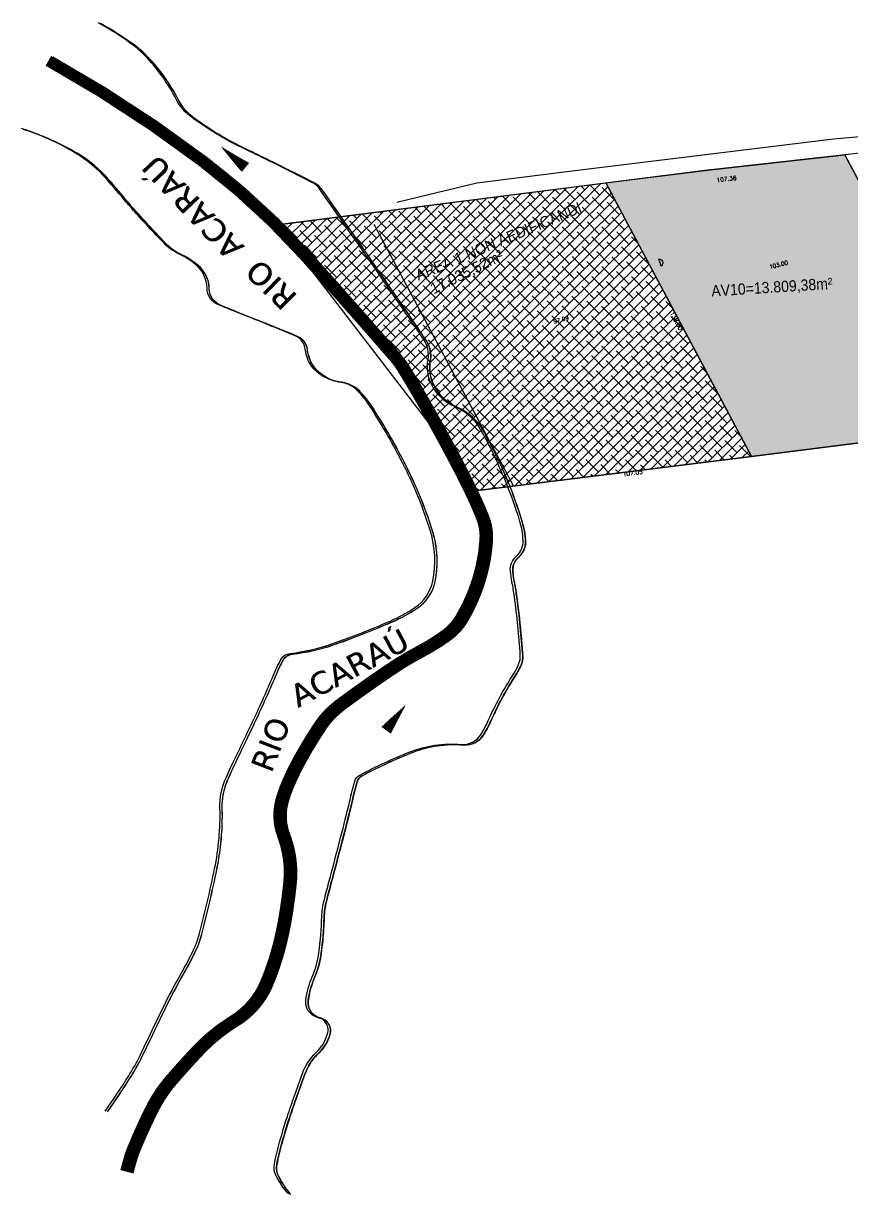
# Model space of a CAD drawing. Header units: millimetres. Extents: x -4430026 to 4783824, y 584 to 9593110.
# Drawn here: x 941 to 1311, y 1456 to 1979 of the extents above; entities that cross this region are included whole.
import ezdxf

# ---------------------------------------------------------------- set-up
doc = ezdxf.new("R2010")
doc.units = ezdxf.units.MM
doc.linetypes.add('LIN0', pattern=[0])
for name, color, linetype in [('AGT C-I', 2, 'Continuous'), ('AGT CERCA', 2, 'CERCA'), ('AGT RIO', 131, 'LIN0'), ('AGT TEXT-100', 5, 'LIN0'), ('BOUNDARY LOTES', 2, 'Continuous'), ('BOUNDARY VERDES', 92, 'Continuous'), ('COTAS', 8, 'Continuous'), ('Parede', 4, 'Continuous'), ('POLIGONAL', 5, 'Continuous'), ('QUADRA', 4, 'Continuous'), ('QUADRO', 8, 'Continuous'), ('QUADROS', 2, 'Continuous'), ('Área Verde', 103, 'Continuous')]:
    doc.layers.add(name, color=color, linetype=linetype)
doc.styles.add('Agt', font='verdana.ttf')
doc.styles.add('ARIAL', font='arial.ttf', dxfattribs={"height": 0.25})
doc.styles.add('ROMANS', font='romans.shx')
doc.linetypes.add('CERCA', pattern='A,1.8,-0.25,["X",ROMANS,S=0.2,R=1,X=-0.1,Y=-0.1],-0.25', length=2.3)
doc.dimstyles.new('BOLA100', dxfattribs={"dimscale": 0, "dimtxt": 1.9, "dimasz": 0.18, "dimexe": 0.18, "dimexo": 0.063, "dimgap": 0, "dimtad": 1, "dimzin": 4, "dimdsep": 46, "dimtxsty": 'ROMANS', "dimcen": 0.09, "dimse1": 1, "dimse2": 1, "dimsd1": 1, "dimsd2": 1, "dimclrt": 256, "dimaunit": 1, "dimadec": 4, "dimazin": 0, "dimtfac": 1.2, "dimtix": 1, "dimtmove": 2, "dimatfit": 3, "dimfxl": 1, "dimtvp": 2, "dimtolj": 1, "dimtzin": 4, "dimarcsym": 0})
doc.dimstyles.get("Standard").update_dxf_attribs({"dimtxt": 0.18, "dimasz": 0.18, "dimexe": 0.18, "dimexo": 0.0625, "dimgap": 0.09, "dimtad": 0, "dimtih": 1, "dimtoh": 1, "dimdec": 4, "dimzin": 0, "dimdsep": 46, "dimtxsty": 'Standard', "dimcen": 0.09, "dimadec": 0, "dimazin": 0, "dimtfac": 1, "dimtdec": 4, "dimtofl": 0, "dimtmove": 0, "dimatfit": 3, "dimfxl": 1, "dimtolj": 1, "dimtzin": 0, "dimarcsym": 0})

# ---------------------------------------------------------------- blocks, each defined once
blk = doc.blocks.new('*D13319')
at = {"layer": 'DEFPOINTS', "color": 0, "linetype": 'ByBlock'}
for p in [(1307.88, 1920.39), (1308.52, 1914.94), (1201.26, 1907.83)]:
    blk.add_point(p, dxfattribs=at)
at = {"layer": 'COTAS', "linetype": 'ByBlock', "insert": (1255.1, 1909.61), "char_height": 1.9, "attachment_point": 5, "rotation": 6.7149, "style": 'ROMANS'}
blk.add_mtext('\\A1;107.36', dxfattribs=at)
blk = doc.blocks.new('*D14107')
at = {"layer": 'DEFPOINTS', "color": 0, "linetype": 'ByBlock'}
for p in [(1459.2, 1927.83, 4.23), (1459.47, 1925.18), (1277.79, 1909.02)]:
    blk.add_point(p, dxfattribs=at)
at = {"layer": 'COTAS', "linetype": 'ByBlock', "insert": (1368.67, 1916.73), "char_height": 1.9, "attachment_point": 5, "rotation": 5.9172, "style": 'ROMANS'}
blk.add_mtext('\\A1;182.38', dxfattribs=at)
blk = doc.blocks.new('*D14381')
at = {"layer": 'DEFPOINTS', "color": 0, "linetype": 'ByBlock'}
for p in [(1266.3, 1785.78), (1266.51, 1784.1), (1160.08, 1772.48)]:
    blk.add_point(p, dxfattribs=at)
at = {"layer": 'COTAS', "linetype": 'ByBlock', "insert": (1213.28, 1778.39), "char_height": 1.9, "attachment_point": 5, "rotation": 7.1395, "style": 'ROMANS'}
blk.add_mtext('\\A1;107.05', dxfattribs=at)
blk = doc.blocks.new('*D14384')
at = {"layer": 'DEFPOINTS', "color": 0, "linetype": 'ByBlock'}
for p in [(1201.26, 1907.83), (1264.44, 1784.79), (1266.3, 1785.78)]:
    blk.add_point(p, dxfattribs=at)
at = {"layer": 'COTAS', "linetype": 'ByBlock', "insert": (1232.76, 1846.26), "char_height": 1.9, "attachment_point": 5, "rotation": 298.0536, "style": 'ROMANS'}
blk.add_mtext('\\A1;138.30', dxfattribs=at)
blk = doc.blocks.new('*D8087')
at = {"layer": 'DEFPOINTS', "color": 0}
for p in [(1329.15, 1880.48), (1229.29, 1855.23), (1229.29, 1855.23)]:
    blk.add_point(p, dxfattribs=at)
at = {"layer": 'BOUNDARY LOTES', "color": 41, "insert": (1278.34, 1871.35), "char_height": 1.8, "attachment_point": 5, "rotation": 14.1894, "style": 'ROMANS'}
blk.add_mtext('\\A1;103.00', dxfattribs=at)
blk = doc.blocks.new('*D8088')
at = {"layer": 'DEFPOINTS', "color": 0}
for p in [(1229.29, 1855.23), (1135.16, 1831.44), (1141.04, 1808.21)]:
    blk.add_point(p, dxfattribs=at)
at = {"layer": 'BOUNDARY LOTES', "color": 41, "insert": (1181.34, 1846.83), "char_height": 1.8, "attachment_point": 5, "rotation": 14.1894, "style": 'ROMANS'}
blk.add_mtext('\\A1;97.09', dxfattribs=at)

msp = doc.modelspace()

# ---------------------------------------------------------------- hatches: boundary and pattern name
at = {"layer": 'BOUNDARY VERDES'}
h = msp.add_hatch(dxfattribs=at)
h.set_pattern_fill('GRASS', color=256, scale=3, angle=-0.27142, style=0)
h.set_pattern_definition([(89.7286, (1200.6818, 1786.094), (-2.111248, 2.131346), [0.5625, -3.68014]), (44.7286, (1200.6818, 1786.094), (-2.111248, 2.131346), [0.5625, -2.4375]), (134.7286, (1200.6818, 1786.094), (-2.131346, -2.111248), [0.5625, -2.4375])])
h.paths.add_polyline_path([(1266.3, 1785.783), (1201.259, 1907.833), (1245.47, 1913.453), (1307.882, 1920.386), (1372.523, 1799.088)])
at = {"layer": 'QUADRO'}
h = msp.add_hatch(dxfattribs=at)
h.set_pattern_fill('ANSI38', color=256, scale=25, angle=-0.27142, style=0)
h.set_pattern_definition([(44.7286, (1053.0582, 1520.9782), (-2.199216, 2.220152), []), (134.7286, (1053.0582, 1520.9782), (-6.618584, 2.241087), [7.8125, -4.6875])])
h.paths.add_polyline_path([(1054.803, 1889.215), (1201.259, 1907.833), (1261.213, 1795.328), (1266.3, 1785.783), (1141.859, 1770.196), (1111.958, 1824.659)])

# ---------------------------------------------------------------- linework, layer by layer
for points in [[(1053.182, 1894.433, 0, 0, -0.1688919), (1052.525, 1900.085, 0, 0, 0.2822428), (1050.128, 1907.057, 0, 0, 0.0078435), (1045.751, 1910.552, 0, 0, -0.0063098), (1040.298, 1914.878, 5, 2.786, -0.0056067), (1035.499, 1918.875, 2.786, 0, -0.0044537), (1029.561, 1924.028, 0, 0, 0)], [(1083.358, 1649.734, 0, 0, -0.1688919), (1088.974, 1650.653, 0, 0, 0.2822428), (1095.827, 1653.373, 0, 0, 0.0078435), (1099.114, 1657.907, 0, 0, -0.0063098), (1103.182, 1663.556, 5, 2.786, -0.0056067), (1106.951, 1668.536, 2.786, 0, -0.0044537), (1111.821, 1674.708, 0, 0, 0)]]:
    msp.add_lwpolyline(points, format="xyseb")
at = {"extrusion": (-0.03208, 0.007106, 0.99946), "elevation": -40.096}
for points in [[(-2077.394, 617.86, 0, 0, -0.1688919), (-2082.771, 615.997, 0, 0, 0.2822428), (-2089.06, 612.148, 0, 0, 0.0078435), (-2091.525, 607.12, 0, 0, -0.0063098), (-2094.57, 600.86, 5, 2.786, -0.0056067), (-2097.435, 595.31, 2.786, 0, -0.0044537), (-2101.181, 588.398, 0, 0, 0)], [(-1845.012, 700.239, 0, 0, -0.1688919), (-1847.124, 705.523, 0, 0, 0.2822428), (-1851.261, 711.626, 0, 0, 0.0078435), (-1856.399, 713.854, 0, 0, -0.0063098), (-1862.794, 716.604, 5, 2.786, -0.0056067), (-1868.471, 719.207, 2.786, 0, -0.0044537), (-1875.55, 722.628, 0, 0, 0)]]:
    msp.add_lwpolyline(points, format="xyseb", dxfattribs=at)
at = {"layer": 'AGT C-I', "elevation": 73}
msp.add_lwpolyline([(1226.684, 1872.05), (1226.419, 1871.268), (1226.224, 1870.87), (1226.015, 1870.768), (1225.814, 1871.142), (1225.608, 1871.836), (1225.376, 1872.605), (1225.122, 1873.242), (1224.951, 1873.685), (1224.995, 1873.905), (1225.33, 1873.888), (1225.819, 1873.683), (1226.27, 1873.353), (1226.535, 1872.962), (1226.644, 1872.581), (1226.672, 1872.283), (1226.68, 1872.119), (1226.683, 1872.059), (1226.684, 1872.05)], close=True, dxfattribs=at)
at = {"layer": 'AGT CERCA', "ltscale": 0.1, "flags": 128}
msp.add_lwpolyline([(1667.363, 1950.358), (1458.306, 1940.989), (1302.784, 1927.461), (1187.471, 1913.215), (1143.76, 1907.69), (1108.065, 1899.09)], dxfattribs=at)
at = {"layer": 'AGT RIO', "elevation": 2.439, "flags": 128}
for points, format in [([(975.766, 1978.918, -0.0348575), (990.229, 1969.79), (990.229, 1969.79, -0.0236652), (994.245, 1966.543, -0.028667), (998.67, 1962.124, -0.0234843), (1003.587, 1956.067, -0.0394758), (1010.501, 1944.941, 0.0394752), (1012.479, 1941.757, 0.0521872), (1015.814, 1938.099, 0.0268556), (1017.809, 1936.507), (1017.809, 1936.507, 0.0180451), (1028.708, 1929.307), (1028.708, 1929.307, 0.0224516), (1037.909, 1924.246), (1037.909, 1924.246, 0.0020463), (1044.87, 1920.851, -0.0017835), (1052.859, 1916.959), (1052.859, 1916.959, -0.0055946), (1071.412, 1907.579), (1071.412, 1907.579, -0.0546109), (1073.189, 1906.394), (1073.189, 1906.394, -0.007452), (1073.321, 1906.279, -0.0521864), (1074.143, 1905.378, -0.0052796), (1074.215, 1905.277, -0.0021482), (1100.363, 1867.827), (1100.363, 1867.827, -0.0015494), (1116.075, 1844.965), (1116.075, 1844.965, -0.0046505), (1121.215, 1837.284), (1121.215, 1837.284, -0.0303492), (1121.935, 1836.025, -0.0365812), (1122.593, 1834.407, -0.0347656), (1122.993, 1832.795, -0.0218265), (1123.128, 1831.761, -0.0228151), (1123.173, 1830.671, -0.0228126), (1123.118, 1829.582, -0.0208333), (1122.981, 1828.596, 0.0208327), (1122.779, 1827.138, 0.0228151), (1122.698, 1825.528, 0.0228126), (1122.764, 1823.917, 0.021829), (1122.964, 1822.387, 0.0347631), (1123.555, 1820.005, 0.0319313), (1124.385, 1817.908, 0.0046453), (1124.554, 1817.557, 0.0439951), (1126.471, 1814.409, 0.0521872), (1129.415, 1811.18, 0.0779892), (1134.888, 1807.659, -0.0779894), (1141.558, 1803.368, -0.0521864), (1145.145, 1799.434, -0.0311593), (1146.871, 1796.757, -0.012819), (1151.205, 1788.527, -0.0026385), (1152.044, 1786.806, -0.013164), (1157.44, 1774.793), (1157.44, 1774.793, -0.0207661), (1162.761, 1760.412, -0.0057773), (1164.027, 1756.336, -0.0289825), (1164.961, 1752.377, -0.0218265), (1165.359, 1749.338, -0.0101857), (1165.454, 1747.91, -0.0126265), (1165.463, 1747.465, -0.0228126), (1165.422, 1746.661, -0.021829), (1165.315, 1745.899, -0.0347631), (1165.009, 1744.713, -0.0365812), (1164.512, 1743.523, -0.0439959), (1163.694, 1742.207, -0.0521889), (1162.443, 1740.861, -0.0003497), (1162.434, 1740.853, 0.0003515), (1162.426, 1740.846, 0.0521864), (1161.314, 1739.649, 0.0439959), (1160.586, 1738.479, 0.0365812), (1160.144, 1737.421, 0.0347631), (1159.872, 1736.366, 0.021829), (1159.776, 1735.688, 0.0228151), (1159.74, 1734.973, 0.0228126), (1159.77, 1734.259, 0.0045243), (1159.783, 1734.117, 0.017302), (1160.296, 1730.459, 0.0045558), (1160.473, 1729.503, -0.0045568), (1160.86, 1727.409, -0.0102149), (1161.589, 1722.691, -0.0116089), (1163.619, 1704.265, -0.0047168), (1164.199, 1696.754, -0.0180964), (1164.219, 1696.116, -0.0228126), (1164.179, 1695.312, -0.021829), (1164.071, 1694.549, -0.0347631), (1163.765, 1693.362, -0.013207), (1163.606, 1692.924, -0.0233628), (1162.661, 1690.818, -0.0257712), (1161.396, 1688.609), (1161.396, 1688.609, 0.018747), (1154.937, 1677.688, 0.0070201), (1153.048, 1674.083, 0.0125392), (1149.929, 1667.518, -0.0125385), (1148.792, 1665.123, -0.0198627), (1146.748, 1661.455, -0.0241121), (1146.23, 1660.69, -0.0521889), (1144.872, 1659.229, -0.0824827), (1142.199, 1657.578, -0.0986618), (1138.521, 1656.864, -0.0196932), (1137.767, 1656.897, 0.0196925), (1133.788, 1657.073, 0.0959702), (1114.882, 1653.503, 0.0026689), (1112.672, 1652.612, 0.0249174), (1092.541, 1643.172, 0.0574473), (1091.714, 1642.602, 0.0521864), (1091.092, 1641.933, 0.0439959), (1090.685, 1641.279, 0.0365812), (1090.438, 1640.687, 0.0120328), (1090.376, 1640.485), (1090.376, 1640.485, 0.0105183), (1088.103, 1631.696, -0.0056526), (1084.032, 1615.303), (1084.032, 1615.303, -0.0015756), (1078.796, 1595.449), (1078.796, 1595.449), (1078.796, 1595.449, 0.0037792), (1076.65, 1587.162, 0.0156492), (1076.188, 1585.043, 0.021829), (1075.767, 1582.047, 0.0153826), (1075.628, 1579.92, -0.0153819), (1074.958, 1569.648, -0.0086389), (1074.304, 1563.903, -0.0131876), (1073.969, 1561.784, -0.0347631), (1072.556, 1556.315, -0.0208808), (1071.347, 1553.141, 0.0208802), (1070.207, 1550.148, 0.0347631), (1068.874, 1544.988, 0.0152376), (1068.518, 1542.677, 0.0065891), (1068.498, 1542.495, 0.0228151), (1068.466, 1541.862, 0.0228126), (1068.492, 1541.229, 0.021829), (1068.571, 1540.628, 0.0347631), (1068.803, 1539.692, 0.0365812), (1069.185, 1538.752, 0.0439959), (1069.82, 1537.709, 0.0521864), (1070.794, 1536.641, 0.0824852), (1072.72, 1535.426, 0.0441477), (1073.887, 1535.052, -0.0441496), (1074.869, 1534.738, -0.0824827), (1076.491, 1533.715, -0.0521864), (1077.311, 1532.815, -0.0439959), (1077.845, 1531.938, -0.0365812), (1078.167, 1531.146, -0.0347656), (1078.363, 1530.357, -0.0218265), (1078.429, 1529.851, -0.0228151), (1078.451, 1529.318, -0.0228126), (1078.424, 1528.786, -0.021829), (1078.353, 1528.28, -0.0271051), (1078.204, 1527.664, -0.0076508), (1078.025, 1527.1, -0.0365812), (1076.936, 1524.492, -0.0439959), (1075.141, 1521.607, -0.0399091), (1073.099, 1519.297, 0.0399085), (1070.47, 1516.325, 0.0439959), (1068.161, 1512.612, 0.0287745), (1067.017, 1509.988), (1067.017, 1509.988, 0.0040015), (1063.431, 1500.024, 0.0037968), (1060.65, 1491.902, 0.0005324), (1060.27, 1490.759), (1060.27, 1490.759, 0.0135025), (1056.82, 1479.33), (1056.82, 1479.33, 0.0160072), (1054.484, 1469.534, 0.0047092), (1054.457, 1469.399, 0.021829), (1054.369, 1468.769, 0.0228151), (1054.335, 1468.106, 0.0228126), (1054.363, 1467.442, 0.021829), (1054.445, 1466.811, 0.0347631), (1054.689, 1465.829, 0.0319274), (1055.031, 1464.965, 0.0046492), (1055.333, 1464.339, 0.0439951), (1058.745, 1458.736, 0.0213489), (1060.744, 1456.252)], "xyb"), ([(975.766, 1978.918, -0.0348575), (990.229, 1969.79), (990.229, 1969.79, -0.0236652), (994.245, 1966.543, -0.028667), (998.67, 1962.124, -0.0234843), (1003.587, 1956.067, -0.0394758), (1010.501, 1944.941, 0.0394752), (1012.479, 1941.757, 0.0521872), (1015.814, 1938.099, 0.0268556), (1017.809, 1936.507), (1017.809, 1936.507, 0.0180451), (1028.708, 1929.307), (1028.708, 1929.307, 0.0224516), (1037.909, 1924.246), (1037.909, 1924.246, 0.0020463), (1044.87, 1920.851, -0.0017835), (1052.859, 1916.959), (1052.859, 1916.959, -0.0055946), (1071.412, 1907.579), (1071.412, 1907.579, -0.0546109), (1073.189, 1906.394), (1073.189, 1906.394, -0.007452), (1073.321, 1906.279, -0.0521864), (1074.143, 1905.378, -0.0052796), (1074.215, 1905.277, -0.0021482), (1100.363, 1867.827), (1100.363, 1867.827, -0.0015494), (1116.075, 1844.965), (1116.075, 1844.965, -0.0046505), (1121.215, 1837.284), (1121.215, 1837.284, -0.0303492), (1121.935, 1836.025, -0.0365812), (1122.593, 1834.407, -0.0347656), (1122.993, 1832.795, -0.0218265), (1123.128, 1831.761, -0.0228151), (1123.173, 1830.671, -0.0228126), (1123.118, 1829.582, -0.0208333), (1122.981, 1828.596, 0.0208327), (1122.779, 1827.138, 0.0228151), (1122.698, 1825.528, 0.0228126), (1122.764, 1823.917, 0.021829), (1122.964, 1822.387, 0.0347631), (1123.555, 1820.005, 0.0319313), (1124.385, 1817.908, 0.0046453), (1124.554, 1817.557, 0.0439951), (1126.471, 1814.409, 0.0521872), (1129.415, 1811.18, 0.0779892), (1134.888, 1807.659, -0.0779894), (1141.558, 1803.368, -0.0521864), (1145.145, 1799.434, -0.0311593), (1146.871, 1796.757, -0.012819), (1151.205, 1788.527, -0.0026385), (1152.044, 1786.806, -0.013164), (1157.44, 1774.793), (1157.44, 1774.793, -0.0207661), (1162.761, 1760.412, -0.0057773), (1164.027, 1756.336, -0.0289825), (1164.961, 1752.377, -0.0218265), (1165.359, 1749.338, -0.0101857), (1165.454, 1747.91, -0.0126265), (1165.463, 1747.465, -0.0228126), (1165.422, 1746.661, -0.021829), (1165.315, 1745.899, -0.0347631), (1165.009, 1744.713, -0.0365812), (1164.512, 1743.523, -0.0439959), (1163.694, 1742.207, -0.0521889), (1162.443, 1740.861, -0.0003497), (1162.434, 1740.853, 0.0003515), (1162.426, 1740.846, 0.0521864), (1161.314, 1739.649, 0.0439959), (1160.586, 1738.479, 0.0365812), (1160.144, 1737.421, 0.0347631), (1159.872, 1736.366, 0.021829), (1159.776, 1735.688, 0.0228151), (1159.74, 1734.973, 0.0228126), (1159.77, 1734.259, 0.0045243), (1159.783, 1734.117, 0.017302), (1160.296, 1730.459, 0.0045558), (1160.473, 1729.503, -0.0045568), (1160.86, 1727.409, -0.0102149), (1161.589, 1722.691, -0.0116089), (1163.619, 1704.265, -0.0047168), (1164.199, 1696.754, -0.0180964), (1164.219, 1696.116, -0.0228126), (1164.179, 1695.312, -0.021829), (1164.071, 1694.549, -0.0347631), (1163.765, 1693.362, -0.013207), (1163.606, 1692.924, -0.0233628), (1162.661, 1690.818, -0.0257712), (1161.396, 1688.609), (1161.396, 1688.609, 0.018747), (1154.937, 1677.688, 0.0070201), (1153.048, 1674.083, 0.0125392), (1149.929, 1667.518, -0.0125385), (1148.792, 1665.123, -0.0198627), (1146.748, 1661.455, -0.0241121), (1146.23, 1660.69, -0.0521889), (1144.872, 1659.229, -0.0824827), (1142.199, 1657.578, -0.0986618), (1138.521, 1656.864, -0.0196932), (1137.767, 1656.897, 0.0196925), (1133.788, 1657.073, 0.0959702), (1114.882, 1653.503, 0.0026689), (1112.672, 1652.612, 0.0249174), (1092.541, 1643.172, 0.0574473), (1091.714, 1642.602, 0.0521864), (1091.092, 1641.933, 0.0439959), (1090.685, 1641.279, 0.0365812), (1090.438, 1640.687, 0.0120328), (1090.376, 1640.485), (1090.376, 1640.485, 0.0105183), (1088.103, 1631.696, -0.0056526), (1084.032, 1615.303), (1084.032, 1615.303, -0.0015756), (1078.796, 1595.449), (1078.796, 1595.449), (1078.796, 1595.449, 0.0037792), (1076.65, 1587.162, 0.0156492), (1076.188, 1585.043, 0.021829), (1075.767, 1582.047, 0.0153826), (1075.628, 1579.92, -0.0153819), (1074.958, 1569.648, -0.0086389), (1074.304, 1563.903, -0.0131876), (1073.969, 1561.784, -0.0347631), (1072.556, 1556.315, -0.0208808), (1071.347, 1553.141, 0.0208802), (1070.207, 1550.148, 0.0347631), (1068.874, 1544.988, 0.0152376), (1068.518, 1542.677, 0.0065891), (1068.498, 1542.495, 0.0228151), (1068.466, 1541.862, 0.0228126), (1068.492, 1541.229, 0.021829), (1068.571, 1540.628, 0.0347631), (1068.803, 1539.692, 0.0365812), (1069.185, 1538.752, 0.0439959), (1069.82, 1537.709, 0.0521864), (1070.794, 1536.641, 0.0824852), (1072.72, 1535.426, 0.0441477), (1073.887, 1535.052, -0.0441496), (1074.869, 1534.738, -0.0824827), (1076.491, 1533.715, -0.0521864), (1077.311, 1532.815, -0.0439959), (1077.845, 1531.938, -0.0365812), (1078.167, 1531.146, -0.0347656), (1078.363, 1530.357, -0.0218265), (1078.429, 1529.851, -0.0228151), (1078.451, 1529.318, -0.0228126), (1078.424, 1528.786, -0.021829), (1078.353, 1528.28, -0.0271051), (1078.204, 1527.664, -0.0076508), (1078.025, 1527.1, -0.0365812), (1076.936, 1524.492, -0.0439959), (1075.141, 1521.607, -0.0399091), (1073.099, 1519.297, 0.0399085), (1070.47, 1516.325, 0.0439959), (1068.161, 1512.612, 0.0287745), (1067.017, 1509.988), (1067.017, 1509.988, 0.0040015), (1063.431, 1500.024, 0.0037968), (1060.65, 1491.902, 0.0005324), (1060.27, 1490.759), (1060.27, 1490.759, 0.0135025), (1056.82, 1479.33), (1056.82, 1479.33, 0.0160072), (1054.484, 1469.534, 0.0047092), (1054.457, 1469.399, 0.021829), (1054.369, 1468.769, 0.0228151), (1054.335, 1468.106, 0.0228126), (1054.363, 1467.442, 0.021829), (1054.445, 1466.811, 0.0347631), (1054.689, 1465.829, 0.0319274), (1055.031, 1464.965, 0.0046492), (1055.333, 1464.339, 0.0439951), (1058.745, 1458.736, 0.0213489), (1060.744, 1456.252)], "xyb"), ([(988.159, 1466.269, 5, 5, -0.0109514), (990.014, 1473.023, 5, 5, 0), (990.014, 1473.023, 5, 5, -0.0081016), (990.323, 1474, 5, 5, -0.0165257), (991.05, 1475.961, 5, 5, -0.0176132), (999.007, 1493.607, 5, 5, 0), (999.007, 1493.607, 5, 5, -0.0024293), (999.295, 1494.184, 5, 5, -0.0334629), (1003.818, 1501.808, 5, 5, -0.0105175), (1005.365, 1503.959, 5, 5, -0.0170632), (1008.062, 1507.305, 5, 5, -0.0107369), (1020.008, 1520.543, 4.999, 4.999, 0), (1020.008, 1520.543, 5, 4.999, -0.0243459), (1025.432, 1525.766, 4.999, 4.999, -0.0426508), (1036.057, 1533.555, 4.999, 4.999, 0.0426489), (1040.995, 1537.175, 4.999, 5, 0.0521889), (1046.089, 1542.657, 5, 5, 0.0038191), (1046.415, 1543.099, 5, 5, 0.04017), (1049.428, 1548.026, 5, 5, 0.0180791), (1050.519, 1550.389, 5, 5, 0.0184898), (1053.728, 1558.933, 5, 5, 0.0129087), (1055.589, 1565.027, 5, 5, 0.0218445), (1058.33, 1576.894, 5, 5, 0.0018095), (1058.51, 1577.887, 4.999, 4.999, 0), (1058.51, 1577.887, 5, 5, 0.0180909), (1060.913, 1594.957, 5, 5, 0.001927), (1060.949, 1595.314, 5, 5, 0.0228126), (1061.162, 1599.55, 5, 5, 0.0228151), (1060.989, 1603.788, 5, 5, 0.0218265), (1060.462, 1607.811, 5, 5, 0.0347656), (1058.906, 1614.08, 5, 5, 0.0128417), (1058.113, 1616.333, 5, 5, -0.0128423), (1057.687, 1617.543, 5, 5, -0.0347631), (1056.852, 1620.91, 5, 5, -0.021829), (1056.569, 1623.071, 5, 5, -0.0228126), (1056.476, 1625.347, 5, 5, -0.0228151), (1056.59, 1627.622, 5, 5, -0.021829), (1056.894, 1629.78, 5, 5, -0.0240591), (1057.444, 1632.118, 5, 5, -0.0106951), (1058.257, 1634.735, 5, 5, -0.0216283), (1060.237, 1639.909, 5, 5, -0.014941), (1063.292, 1646.421, 5, 5, -0.0086295), (1065.232, 1650.096, 5, 5, -0.0215222), (1074.63, 1665.56, 5, 5, 0), (1074.63, 1665.56, 5, 5, -0.0138203), (1075.691, 1667.057, 5, 5, -0.0404489), (1079.249, 1671.07, 5, 4.999, -0.0117128), (1081.142, 1672.803, 4.999, 4.999, -0.021079), (1084.745, 1675.691, 4.999, 4.999, -0.0094155), (1105.159, 1690.103, 5, 5, 0), (1105.159, 1690.103, 4.999, 4.999, -0.0273127), (1119.475, 1698.708, 4.999, 4.999, 0), (1119.475, 1698.708, 4.999, 4.999, 0), (1119.475, 1698.708, 4.999, 4.999, 0.0349193), (1130.574, 1705.612, 4.999, 4.999, 0.0228941), (1132.414, 1707.076, 4.999, 5, 0.0521889), (1136.054, 1710.993, 5, 5, 0.0273953), (1137.617, 1713.331, 5, 5, 0.0165806), (1140.147, 1717.943, 5, 5, 0.0365812), (1144.613, 1728.642, 5, 5, 0.0048577), (1145.087, 1730.109, 5, 5, 0.0299003), (1147.31, 1739.074, 5, 5, 0.021829), (1148.249, 1745.754, 5, 5, 0.0083837), (1148.454, 1748.338, 5, 5, 0.0144262), (1148.498, 1749.665, 5, 5, 0.0228151), (1148.413, 1751.763, 5, 5, 0.0218265), (1148.152, 1753.755, 5, 5, 0.0347656), (1147.381, 1756.859, 5, 5, 0.0169515), (1146.851, 1758.326, 4.999, 4.999, 0), (1146.851, 1758.326, 5, 5, 0.0169781), (1142.149, 1769.011, 5, 5, 0.0026385), (1140.06, 1773.296, 5, 5, 0.0078348), (1133.59, 1785.884, 4.999, 4.999, 0), (1133.59, 1785.884, 5, 5, 0.0061854), (1121.017, 1808.748, 4.999, 4.999, 0), (1121.017, 1808.748, 5, 5, 0.0087688), (1111.67, 1824.604, 5, 5, 0.0211821), (1109.793, 1827.391, 5, 5, 0.0200202), (1107.809, 1829.87, 4.999, 4.999, 0), (1107.809, 1829.87, 5, 5, 0.0044057), (1067.417, 1875.57, 5, 4.999, 0.0277229), (1041.968, 1900.885, 4.999, 4.999, 0.0195772), (1022.379, 1916.991, 4.999, 4.999, 0), (1022.379, 1916.991, 4.999, 4.999, 0.0351596), (953.499, 1961.994, 4.999, 4.999, 0)], "xyseb"), ([(988.159, 1466.269, 5, 5, -0.0109514), (990.014, 1473.023, 5, 5, 0), (990.014, 1473.023, 5, 5, -0.0081016), (990.323, 1474, 5, 5, -0.0165257), (991.05, 1475.961, 5, 5, -0.0176132), (999.007, 1493.607, 5, 5, 0), (999.007, 1493.607, 5, 5, -0.0024293), (999.295, 1494.184, 5, 5, -0.0334629), (1003.818, 1501.808, 5, 5, -0.0105175), (1005.365, 1503.959, 5, 5, -0.0170632), (1008.062, 1507.305, 5, 5, -0.0107369), (1020.008, 1520.543, 4.999, 4.999, 0), (1020.008, 1520.543, 5, 4.999, -0.0243459), (1025.432, 1525.766, 4.999, 4.999, -0.0426508), (1036.057, 1533.555, 4.999, 4.999, 0.0426489), (1040.995, 1537.175, 4.999, 5, 0.0521889), (1046.089, 1542.657, 5, 5, 0.0038191), (1046.415, 1543.099, 5, 5, 0.04017), (1049.428, 1548.026, 5, 5, 0.0180791), (1050.519, 1550.389, 5, 5, 0.0184898), (1053.728, 1558.933, 5, 5, 0.0129087), (1055.589, 1565.027, 5, 5, 0.0218445), (1058.33, 1576.894, 5, 5, 0.0018095), (1058.51, 1577.887, 4.999, 4.999, 0), (1058.51, 1577.887, 5, 5, 0.0180909), (1060.913, 1594.957, 5, 5, 0.001927), (1060.949, 1595.314, 5, 5, 0.0228126), (1061.162, 1599.55, 5, 5, 0.0228151), (1060.989, 1603.788, 5, 5, 0.0218265), (1060.462, 1607.811, 5, 5, 0.0347656), (1058.906, 1614.08, 5, 5, 0.0128417), (1058.113, 1616.333, 5, 5, -0.0128423), (1057.687, 1617.543, 5, 5, -0.0347631), (1056.852, 1620.91, 5, 5, -0.021829), (1056.569, 1623.071, 5, 5, -0.0228126), (1056.476, 1625.347, 5, 5, -0.0228151), (1056.59, 1627.622, 5, 5, -0.021829), (1056.894, 1629.78, 5, 5, -0.0240591), (1057.444, 1632.118, 5, 5, -0.0106951), (1058.257, 1634.735, 5, 5, -0.0216283), (1060.237, 1639.909, 5, 5, -0.014941), (1063.292, 1646.421, 5, 5, -0.0086295), (1065.232, 1650.096, 5, 5, -0.0215222), (1074.63, 1665.56, 5, 5, 0), (1074.63, 1665.56, 5, 5, -0.0138203), (1075.691, 1667.057, 5, 5, -0.0404489), (1079.249, 1671.07, 5, 4.999, -0.0117128), (1081.142, 1672.803, 4.999, 4.999, -0.021079), (1084.745, 1675.691, 4.999, 4.999, -0.0094155), (1105.159, 1690.103, 5, 5, 0), (1105.159, 1690.103, 4.999, 4.999, -0.0273127), (1119.475, 1698.708, 4.999, 4.999, 0), (1119.475, 1698.708, 4.999, 4.999, 0), (1119.475, 1698.708, 4.999, 4.999, 0.0349193), (1130.574, 1705.612, 4.999, 4.999, 0.0228941), (1132.414, 1707.076, 4.999, 5, 0.0521889), (1136.054, 1710.993, 5, 5, 0.0273953), (1137.617, 1713.331, 5, 5, 0.0165806), (1140.147, 1717.943, 5, 5, 0.0365812), (1144.613, 1728.642, 5, 5, 0.0048577), (1145.087, 1730.109, 5, 5, 0.0299003), (1147.31, 1739.074, 5, 5, 0.021829), (1148.249, 1745.754, 5, 5, 0.0083837), (1148.454, 1748.338, 5, 5, 0.0144262), (1148.498, 1749.665, 5, 5, 0.0228151), (1148.413, 1751.763, 5, 5, 0.0218265), (1148.152, 1753.755, 5, 5, 0.0347656), (1147.381, 1756.859, 5, 5, 0.0169515), (1146.851, 1758.326, 4.999, 4.999, 0), (1146.851, 1758.326, 5, 5, 0.0169781), (1142.149, 1769.011, 5, 5, 0.0026385), (1140.06, 1773.296, 5, 5, 0.0078348), (1133.59, 1785.884, 4.999, 4.999, 0), (1133.59, 1785.884, 5, 5, 0.0061854), (1121.017, 1808.748, 4.999, 4.999, 0), (1121.017, 1808.748, 5, 5, 0.0087688), (1111.67, 1824.604, 5, 5, 0.0211821), (1109.793, 1827.391, 5, 5, 0.0200202), (1107.809, 1829.87, 4.999, 4.999, 0), (1107.809, 1829.87, 5, 5, 0.0044057), (1067.417, 1875.57, 5, 4.999, 0.0277229), (1041.968, 1900.885, 4.999, 4.999, 0.0195772), (1022.379, 1916.991, 4.999, 4.999, 0), (1022.379, 1916.991, 4.999, 4.999, 0.0351596), (953.499, 1961.994, 4.999, 4.999, 0)], "xyseb"), ([(978.985, 1493.152), (978.985, 1493.152, 0.0140862), (989.5, 1508.985, 0.0223829), (993.879, 1516.753, 0.0035475), (994.509, 1518.019), (994.509, 1518.019, 0.0024538), (1001.96, 1533.468, -0.0045316), (1006.03, 1541.816), (1006.03, 1541.816, -0.0014703), (1006.708, 1543.166, -0.0126063), (1012.847, 1554.572, 0.0126069), (1016.865, 1562.038, 0.0047929), (1018.293, 1564.928, 0.0317827), (1020.264, 1569.781, 0.0169942), (1021.061, 1572.467), (1021.061, 1572.467, 0.0131384), (1027.79, 1601.463, 0.0046189), (1028.211, 1603.624, 0.021829), (1029.658, 1613.921, 0.0228126), (1030.205, 1624.773, 0.0075889), (1030.167, 1628.389, -0.007587), (1030.157, 1629.346, -0.0228151), (1030.302, 1632.219, -0.021829), (1030.685, 1634.945, -0.0347631), (1031.781, 1639.186, -0.0241845), (1032.885, 1642.028, -0.00835), (1036.689, 1650.199), (1036.689, 1650.199), (1036.689, 1650.199, 0.0035938), (1045.706, 1669.097), (1045.706, 1669.097, 0.0102523), (1054.446, 1688.798, -0.0178829), (1056.028, 1692.224, -0.0144932), (1057.488, 1694.912, -0.0294838), (1057.83, 1695.427, -0.0521864), (1058.573, 1696.227, -0.0824827), (1060.036, 1697.131, -0.0689391), (1061.43, 1697.488), (1061.43, 1697.488, 0.0554591), (1080.065, 1701.736, 0.0134269), (1098.203, 1708.6, 0.0059331), (1106.095, 1711.942), (1106.095, 1711.942, 0.0432021), (1117.116, 1717.944, 0.0332003), (1119.09, 1719.449, 0.0521889), (1121.741, 1722.302, 0.0439959), (1123.476, 1725.092, 0.0365812), (1124.529, 1727.614, 0.0304162), (1125.116, 1729.81, 0.0043423), (1125.267, 1730.585, 0.021829), (1125.818, 1734.51, 0.0228126), (1126.027, 1738.647, 0.0228151), (1125.858, 1742.786, 0.0218265), (1125.343, 1746.716, 0.0304189), (1124.06, 1752.085, 0.0043421), (1123.165, 1754.938, 0.0221091), (1117.847, 1769.193, 0.0144604), (1112.605, 1780.619, 0.0090713), (1108.982, 1787.626), (1108.982, 1787.626, 0.0175979), (1097.848, 1806.606, 0.0173021), (1095.611, 1809.872, 0.0238749), (1092.166, 1814.11, 0.0282763), (1091.03, 1815.242, 0.0824827), (1087.098, 1817.723, 0.0690896), (1083.326, 1818.727, -0.069089), (1078.412, 1820.035, -0.0824832), (1073.288, 1823.266, -0.0051986), (1073.003, 1823.525, -0.0469758), (1071.097, 1825.661, -0.0439951), (1069.702, 1827.952, -0.0365822), (1068.862, 1830.019, -0.0347638), (1068.351, 1832.077, -0.0195176), (1068.191, 1833.258, 0.0195166), (1068.115, 1833.817, 0.0347656), (1067.873, 1834.792, 0.0365812), (1067.475, 1835.771, 0.0439959), (1066.814, 1836.857, 0.0521864), (1065.799, 1837.97, 0.0824827), (1063.794, 1839.235, 0.0021517), (1063.736, 1839.258), (1063.736, 1839.258, 0.0009239), (1059.31, 1841.066), (1059.31, 1841.066, 0.0004082), (1049.281, 1845.13), (1049.281, 1845.13, 0.001467), (1037.206, 1849.97, -0.0022746), (1029.424, 1853.105), (1029.424, 1853.105, -0.0026755), (1029.343, 1853.138, -0.0824832), (1027.088, 1854.56, -0.0521872), (1025.947, 1855.811, -0.0439951), (1025.204, 1857.032, -0.0365822), (1024.757, 1858.133, -0.0347638), (1024.485, 1859.229, -0.0218276), (1024.393, 1859.932, -0.0175008), (1024.364, 1860.501, 0.017501), (1024.313, 1861.477, 0.0218265), (1024.155, 1862.685, 0.0347656), (1023.688, 1864.568, 0.0365812), (1022.92, 1866.458, 0.0439959), (1021.644, 1868.554, 0.0521864), (1019.685, 1870.703, 0.0101984), (1019.251, 1871.073), (1019.251, 1871.073, 0.0636835), (1011.286, 1876.059, -0.0739297), (1006.748, 1879.03, -0.0165768), (1005.862, 1879.873, -0.0059357), (1000.127, 1885.843), (1000.127, 1885.843, -0.0044221), (992.597, 1894.014), (992.597, 1894.014, -0.0092729), (988.273, 1898.972), (988.273, 1898.972), (988.273, 1898.972, 0.0045583), (979.573, 1909.139, 0.0316578), (974.392, 1914.375, 0.0480858), (965.37, 1920.969, 0.0342611), (951.059, 1928.178, 0.0218407), (941.471, 1931.726)], "xyb")]:
    msp.add_lwpolyline(points, format=format, dxfattribs=at)
at = {"layer": 'AGT RIO', "flags": 128}
for points in [[(1060.724, 1456.287, -0.0700707), (1055.011, 1465.002, -0.1620135), (1054.465, 1469.572, -0.0160045), (1056.802, 1479.37, -0.0135003), (1060.253, 1490.801, -0.0043286), (1063.414, 1500.067, -0.0040009), (1067.002, 1510.033, -0.1130914), (1073.084, 1519.343, 0.1287648), (1078.19, 1527.711, 0.4348503), (1073.874, 1535.101, -0.3854003), (1068.505, 1542.728, -0.0709699), (1071.335, 1553.194, 0.0689113), (1074.293, 1563.957, 0.0240195), (1075.619, 1579.977, -0.0528944), (1076.642, 1587.22, -0.0037785), (1078.789, 1595.509, 0.0015753), (1084.026, 1615.366, 0.0056517), (1088.098, 1631.762, -0.0105165), (1090.372, 1640.553, -0.2048768), (1092.538, 1643.24, -0.0275915), (1114.879, 1653.57, -0.1159025), (1137.765, 1656.963, 0.283882), (1146.746, 1661.521, 0.0324057), (1149.928, 1667.585, -0.0195588), (1154.936, 1677.757, -0.0187452), (1161.396, 1688.679, 0.0491581), (1163.606, 1692.995, 0.1111183), (1164.2, 1696.826, 0.0163236), (1161.593, 1722.768, 0.0147697), (1160.477, 1729.581, -0.0218557), (1159.788, 1734.196, -0.2444123), (1162.439, 1740.933, 0.2288824), (1165.459, 1747.992, 0.0610475), (1164.033, 1756.419, 0.0265427), (1157.449, 1774.88, 0.0131623), (1152.053, 1786.896, 0.0154564), (1146.881, 1796.85, 0.1625321), (1134.899, 1807.755, -0.1805077), (1124.397, 1818.006, -0.1561691), (1122.994, 1828.696, 0.1922155), (1121.228, 1837.386, 0.0046502), (1116.089, 1845.069, 0.0015493), (1100.379, 1867.937, 0.0021481), (1074.235, 1905.396, 0.0649607), (1073.208, 1906.513, 0.054615), (1071.432, 1907.699, 0.0055952), (1052.879, 1917.082, 0.0017837), (1044.891, 1920.975, -0.0020465), (1037.93, 1924.372, -0.0224539), (1028.73, 1929.434, -0.0180465), (1017.832, 1936.637, -0.1189978), (1010.524, 1945.073, 0.0630144), (998.694, 1962.261, 0.0523687), (990.255, 1969.928, 0.0348605), (975.792, 1979.059)], [(978.968, 1493.201, 0.0140851), (989.485, 1509.036, 0.0259298), (994.494, 1518.072, 0.0024535), (1001.947, 1533.523, -0.0045311), (1006.017, 1541.872, -0.0140754), (1012.835, 1554.63, 0.017399), (1018.283, 1564.988, 0.0487961), (1021.051, 1572.528, 0.0131362), (1027.783, 1601.529, 0.0568924), (1030.163, 1628.459, -0.1115932), (1032.882, 1642.101, -0.008349), (1036.686, 1650.273, 0.0035933), (1045.705, 1669.174, 0.010251), (1054.446, 1688.878, -0.0323807), (1057.489, 1694.993, -0.2370526), (1061.431, 1697.569, 0.0554686), (1080.066, 1701.816, 0.0193643), (1106.098, 1712.022, 0.0432065), (1117.119, 1718.024, 0.1988151), (1125.12, 1729.892, 0.124637), (1124.066, 1752.171, 0.0264499), (1117.855, 1769.282, 0.023532), (1108.991, 1787.72, 0.0175963), (1097.859, 1806.704, 0.041192), (1092.177, 1814.21, 0.1815186), (1083.338, 1818.828, -0.1577833), (1073.016, 1823.629, -0.1837469), (1068.204, 1833.364, 0.2782375), (1063.75, 1839.366, 0.0009241), (1059.324, 1841.174, 0.0004082), (1049.295, 1845.24, 0.0014672), (1037.221, 1850.082, -0.0022749), (1029.439, 1853.218, -0.3002678), (1024.379, 1860.616, 0.2203887), (1019.268, 1871.19, 0.0636889), (1011.304, 1876.178, -0.0906236), (1005.88, 1879.993, -0.0059357), (1000.145, 1885.965, -0.0044221), (992.616, 1894.138, -0.0092727), (988.292, 1899.097, 0.0045582), (979.593, 1909.267, 0.0798681), (965.391, 1921.101, 0.0561509), (941.493, 1931.862)]]:
    msp.add_lwpolyline(points, format="xyb", dxfattribs=at)
at = {"layer": 'AGT RIO', "extrusion": (-0.03208, 0.007106, 0.99946), "flags": 128}
for points in [[(-1651.247, 719.973, -0.0700707), (-1658.521, 712.511, -0.1620135), (-1662.864, 710.989, -0.0160045), (-1672.936, 711.153, -0.0135003), (-1684.843, 712.05, -0.0043286), (-1694.573, 713.133, -0.0040009), (-1705.079, 714.48, -0.1130914), (-1715.484, 718.405, 0.1287648), (-1724.759, 721.581, 0.4348503), (-1731.04, 715.768, -0.3854003), (-1737.326, 708.878, -0.0709699), (-1748.156, 709.378, 0.0689113), (-1759.304, 709.938, 0.0240195), (-1775.231, 707.768, -0.0528944), (-1782.525, 707.2, -0.0037785), (-1791.082, 707.504, 0.0015753), (-1811.601, 708.323, 0.0056517), (-1828.49, 708.753, -0.0105165), (-1837.564, 709.072, -0.2048768), (-1840.656, 710.606, -0.0275915), (-1855.574, 730.184, -0.1159025), (-1863.835, 751.795, 0.283882), (-1870.228, 759.578, 0.0324057), (-1876.836, 761.373, -0.0195588), (-1887.851, 764.063, -0.0187452), (-1899.911, 768.008, 0.0491581), (-1904.603, 769.233, 0.1111183), (-1908.471, 768.984, 0.0163236), (-1933.236, 760.828, 0.0147697), (-1939.646, 758.265, -0.0218557), (-1944.004, 756.595, -0.2444123), (-1951.154, 757.726, 0.2288824), (-1958.699, 759.149, 0.0610475), (-1966.619, 755.934, 0.0265427), (-1983.219, 745.513, 0.0131623), (-1993.784, 737.647, 0.0154564), (-2002.383, 730.444, 0.1625321), (-2010.439, 716.388, -0.1805077), (-2018.177, 703.917, -0.1561691), (-2028.311, 700.236, 0.1922155), (-2036.413, 696.633, 0.0046502), (-2042.803, 689.954, 0.0015493), (-2061.732, 669.671, 0.0021481), (-2092.651, 636.044, 0.0649607), (-2093.52, 634.8, 0.054615), (-2094.293, 632.809, 0.0055952), (-2099.442, 612.667, 0.0017837), (-2101.516, 604.026, -0.0020465), (-2103.327, 596.495, -0.0224539), (-2106.28, 586.418, -0.0180465), (-2110.956, 574.22, -0.1189978), (-2117.612, 565.261, 0.0630144), (-2131.835, 549.994, 0.0523687), (-2137.496, 540.096, 0.0348605), (-2143.283, 524.001)], [(-1669.608, 632.17, 0.0140851), (-1687.343, 639.013, 0.0259298), (-1697.248, 641.95, 0.0024535), (-1713.945, 645.885, -0.0045311), (-1722.977, 648.054, -0.0140754), (-1736.907, 651.951, 0.017399), (-1748.198, 655.03, 0.0487961), (-1756.159, 656.102, 0.0131362), (-1785.929, 656.403, 0.0568924), (-1812.737, 652.903, -0.1115932), (-1826.644, 652.607, -0.008349), (-1835.445, 654.555, 0.0035933), (-1855.849, 659.273, 0.010251), (-1876.977, 663.546, -0.0323807), (-1883.606, 665.195, -0.2370526), (-1886.973, 668.487, 0.0554686), (-1895.15, 685.762, 0.0193643), (-1910.743, 708.971, 0.0432065), (-1918.987, 718.433, 0.1988151), (-1932.304, 723.679, 0.124637), (-1953.828, 717.831, 0.0264499), (-1969.191, 708.067, 0.023532), (-1985.276, 695.426, 0.0175963), (-2001.403, 680.451, 0.041192), (-2007.503, 673.281, 0.1815186), (-2010.101, 663.652, -0.1577833), (-2012.555, 652.536, -0.1837469), (-2021.019, 645.733, 0.2782375), (-2025.916, 640.086, 0.0009241), (-2026.724, 635.374, 0.0004082), (-2028.525, 624.704, 0.0014672), (-2030.642, 611.868, -0.0022749), (-2032.02, 603.591, -0.3002678), (-2038.149, 597.052, 0.2203887), (-2047.368, 589.775, 0.0636889), (-2050.515, 580.92, -0.0906236), (-2053.068, 574.8, -0.0059357), (-2057.658, 567.91, -0.0044221), (-2064.009, 558.791, -0.0092727), (-2067.916, 553.497, 0.0045582), (-2075.965, 542.804, 0.0798681), (-2084.447, 526.38, 0.0561509), (-2089.785, 500.72)]]:
    msp.add_lwpolyline(points, format="xyb", dxfattribs=at)
at = {"layer": 'AGT RIO', "linetype": 'Continuous', "const_width": 5, "flags": 128}
msp.add_lwpolyline([(953.523, 1962.134, -0.0351623), (1022.4, 1917.117, -0.0473266), (1067.434, 1875.684, -0.0044057), (1107.822, 1829.972, -0.0412176), (1111.682, 1824.704, -0.008768), (1121.028, 1808.845, -0.0061848), (1133.599, 1785.976, -0.0104724), (1142.157, 1769.098, -0.016976), (1146.858, 1758.411, -0.1111963), (1148.46, 1748.42, -0.0601622), (1145.091, 1730.189, -0.0580593), (1137.62, 1713.408, -0.1027779), (1130.576, 1705.688, -0.0349221), (1119.476, 1698.784, 0.0273151), (1105.16, 1690.178, 0.0094161), (1084.744, 1675.766, 0.0328009), (1079.248, 1671.144, 0.0542977), (1074.628, 1665.633, 0.0215203), (1065.229, 1650.167, 0.0235708), (1060.233, 1639.979, 0.0323261), (1057.44, 1632.187, 0.1622901), (1058.107, 1616.399, -0.1174776), (1060.905, 1595.018, -0.0180876), (1058.501, 1577.945, -0.0236509), (1055.579, 1565.083, -0.0314013), (1050.507, 1550.443, -0.0582857), (1046.403, 1543.151, -0.0989057), (1036.044, 1533.607, 0.0670688), (1019.994, 1520.594, 0.0107367), (1008.047, 1507.354, 0.0275843), (1003.802, 1501.856, 0.0358917), (998.99, 1493.655, 0.0176109), (991.032, 1476.005, 0.0246269), (989.995, 1473.067, 0.0109496), (988.14, 1466.312)], format="xyb", dxfattribs=at)
at = {"layer": 'AGT RIO', "linetype": 'Continuous', "extrusion": (-0.03208, 0.007106, 0.99946), "const_width": 5, "flags": 128}
msp.add_lwpolyline([(-2121.943, 505.919, -0.0351623), (-2092.886, 582.901, -0.0473266), (-2062.172, 635.83, -0.0044057), (-2026.275, 685.147, -0.0412176), (-2021.967, 690.055, -0.008768), (-2008.504, 702.61, -0.0061848), (-1988.894, 719.828, -0.0104724), (-1974.267, 731.833, -0.016976), (-1964.849, 738.734, -0.1111963), (-1955.441, 742.459, -0.0601622), (-1936.913, 743.113, -0.0580593), (-1918.913, 739.447, -0.1027779), (-1909.853, 734.239, -0.0349221), (-1900.712, 724.895, 0.0273151), (-1889.214, 712.779, 0.0094161), (-1870.727, 695.963, 0.0328009), (-1865.027, 691.596, 0.0542977), (-1858.647, 688.277, 0.0215203), (-1841.514, 682.445, 0.0235708), (-1830.487, 679.77, 0.0323261), (-1822.275, 678.728, 0.1622901), (-1807.005, 682.794, -0.1174776), (-1786.735, 690.15, -0.0180876), (-1769.546, 691.494, -0.0236509), (-1756.357, 691.423, -0.0314013), (-1740.966, 689.637, -0.0582857), (-1732.959, 687.207, -0.0989057), (-1721.401, 679.157, 0.0670688), (-1705.225, 666.301, 0.0107367), (-1689.715, 657.499, 0.0275843), (-1683.429, 654.544, 0.0358917), (-1674.381, 651.62, 0.0176109), (-1655.428, 647.666, 0.0246269), (-1652.335, 647.29, 0.0109496), (-1645.339, 646.939)], format="xyb", dxfattribs=at)
at = {"layer": 'COTAS', "linetype": 'ByBlock'}
for p, q in [((1201.259, 1907.833, 2.439), (1266.3, 1785.783, 2.439)), ((1097.764, 1889.408, 2.439), (1160.077, 1772.478, 2.439))]:
    msp.add_line(p, q, dxfattribs=at)
at = {"layer": 'POLIGONAL', "linetype": 'ByBlock'}
for p, q in [((1368.501, 1927.12, 2.439), (1245.47, 1913.453, 2.439)), ((1368.501, 1927.12, 2.439), (1245.47, 1913.453, 2.439)), ((1368.501, 1927.12, 2.439), (1245.47, 1913.453, 2.439)), ((1368.501, 1927.12, 2.439), (1245.47, 1913.453, 2.439)), ((1245.47, 1913.453, 2.439), (1054.803, 1889.215, 2.439)), ((1245.47, 1913.453, 2.439), (1054.803, 1889.215, 2.439)), ((1054.803, 1889.215, 2.439), (1111.958, 1824.659, 2.439)), ((1111.958, 1824.659, 2.439), (1141.859, 1770.196, 2.439)), ((1266.3, 1785.783, 2.439), (1383.396, 1800.45, 2.439)), ((1141.859, 1770.196, 2.439), (1266.3, 1785.783, 2.439))]:
    msp.add_line(p, q, dxfattribs=at)
at = {"layer": 'QUADRA'}
for p, q in [((1372.523, 1799.088, 2.439), (1307.882, 1920.386, 2.439)), ((1212.593, 1886.675, 2.439), (1261.213, 1795.328, 2.439)), ((1060.998, 1880.44, 2.439), (1133.59, 1785.884, 2.439)), ((1328.838, 1793.616, 2.439), (1266.3, 1785.783, 2.439))]:
    msp.add_line(p, q, dxfattribs=at)
at = {"layer": 'QUADROS', "elevation": 2.439}
msp.add_lwpolyline([(1266.3, 1785.783), (1201.259, 1907.833), (1245.47, 1913.453), (1307.882, 1920.386), (1372.523, 1799.088)], close=True, dxfattribs=at)
at = {"layer": 'Área Verde', "elevation": 2.439}
for points in [[(1054.803, 1889.215), (1201.259, 1907.833), (1261.213, 1795.328), (1266.3, 1785.783), (1141.859, 1770.196), (1111.958, 1824.659), (1054.803, 1889.215)], [(1201.259, 1907.833), (1266.3, 1785.783), (1141.859, 1770.196), (1111.958, 1824.659), (1054.803, 1889.215), (1201.259, 1907.833)]]:
    msp.add_lwpolyline(points, dxfattribs=at)

# ---------------------------------------------------------------- texts
at = {"layer": 'AGT TEXT-100', "color": 7, "linetype": 'Continuous', "style": 'Agt'}
for s, rotation, p in [('ACARAÚ', 133.38367, (1040.159, 1879.475)), ('RIO', 135.48454, (1063.985, 1857.418)), ('ACARAÚ', 28.1757, (1063.882, 1673.464)), ('RIO', 68.9619, (1051.909, 1644.107))]:
    msp.add_text(s, height=10, rotation=rotation, dxfattribs=at).set_placement(p)
at = {"layer": 'AGT TEXT-100', "color": 7, "linetype": 'Continuous', "extrusion": (-0.03208, 0.007106, 0.99946), "style": 'Agt'}
for s, rotation, p in [('ACARAÚ', 235.87267, (-2059.975, 608.38, -40.096)), ('RIO', 237.97354, (-2043.592, 636.412, -40.096)), ('ACARAÚ', 130.6647, (-1863.968, 676.092, -40.096)), ('RIO', 171.4509, (-1832.717, 670.751, -40.096))]:
    msp.add_text(s, height=10, rotation=rotation, dxfattribs=at).set_placement(p)
at = {"layer": 'Parede', "extrusion": (-0.050875, -0.008813, 0.998666), "style": 'ARIAL', "width": 0.9}
msp.add_text('ÁREA 1 NON AEDIFICANDI ', height=5, rotation=102.96746, dxfattribs=at).set_placement((-1645.959, 1418.152, -62.726))
at = {"layer": 'Parede', "extrusion": (-0.050248, -0.011875, 0.998666), "style": 'ARIAL', "width": 0.9}
msp.add_text('17.035,52m²', height=5, rotation=102.96746, dxfattribs=at).set_placement((-1549.633, 1520.264, -68.005))
at = {"layer": 'Parede', "extrusion": (-0.085486, 0.014113, 0.996239), "style": 'ARIAL', "width": 0.9}
msp.add_text('AV10=13.809,38m²', height=5, rotation=102.96746, dxfattribs=at).set_placement((-2035.694, 926.048, -78.09))

# ---------------------------------------------------------------- dimensions: what is measured, and where the dimension line sits
at = {"layer": 'BOUNDARY LOTES'}
dim = msp.add_aligned_dim(p1=(1329.147, 1880.483, 2.439), p2=(1229.288, 1855.235, 2.439), distance=0, dimstyle='Standard', override={"dimtxt": 1.8, "dimexo": 0.063, "dimgap": 0, "dimtih": 0, "dimtoh": 0, "dimdec": 2, "dimzin": 4, "dimtxsty": 'ROMANS', "dimse1": 1, "dimse2": 1, "dimsd1": 1, "dimsd2": 1, "dimclrt": 41, "dimtfac": 1.2, "dimtdec": 2, "dimtix": 1, "dimtofl": 1, "dimtmove": 2, "dimfxl": 0.18, "dimfxlon": 1, "dimtvp": 2, "dimtzin": 4}, dxfattribs=at)
dim.commit()
dim.dimension.update_dxf_attribs({"geometry": '*D8087', "text_midpoint": (1278.335, 1871.349, 2.439)})
dim = msp.add_linear_dim(base=(1135.164, 1831.436, 2.439), p1=(1229.288, 1855.235, 2.439), p2=(1141.038, 1808.205, 2.439), angle=14.18943, dimstyle='Standard', override={"dimtxt": 1.8, "dimexo": 0.063, "dimgap": 0, "dimtih": 0, "dimtoh": 0, "dimdec": 2, "dimzin": 4, "dimtxsty": 'ROMANS', "dimse1": 1, "dimse2": 1, "dimsd1": 1, "dimsd2": 1, "dimclrt": 41, "dimtfac": 1.2, "dimtdec": 2, "dimtix": 1, "dimtofl": 1, "dimtmove": 2, "dimfxl": 0.18, "dimfxlon": 1, "dimtvp": 2, "dimtzin": 4}, dxfattribs=at)
dim.commit()
dim.dimension.update_dxf_attribs({"geometry": '*D8088', "text_midpoint": (1181.344, 1846.826, 2.439)})
at = {"layer": 'COTAS', "linetype": 'ByBlock'}
for p1, p2, distance, override, picture, middle in [((1277.786, 1909.024, 2.439), (1459.195, 1927.826, 6.667), -2.655, {"dimscale": 1, "dimfxl": 0.18}, '*D14107', (1368.666, 1916.729, 2.439)), ((1201.259, 1907.833, 2.439), (1307.882, 1920.386, 2.439), -5.485, {"dimscale": 1}, '*D13319', (1255.101, 1909.606, 2.439)), ((1201.259, 1907.833, 2.439), (1266.3, 1785.783, 2.439), -2.105, {"dimscale": 1}, '*D14384', (1232.76, 1846.265, 2.439)), ((1160.077, 1772.478, 2.439), (1266.3, 1785.783, 2.439), -1.698, {"dimscale": 1}, '*D14381', (1213.281, 1778.388, 2.439))]:
    dim = msp.add_aligned_dim(p1=p1, p2=p2, distance=distance, dimstyle='BOLA100', override=override, dxfattribs=at)
    dim.commit()
    dim.dimension.update_dxf_attribs({"geometry": picture, "text_midpoint": middle})

doc.saveas('drawing.dxf')
